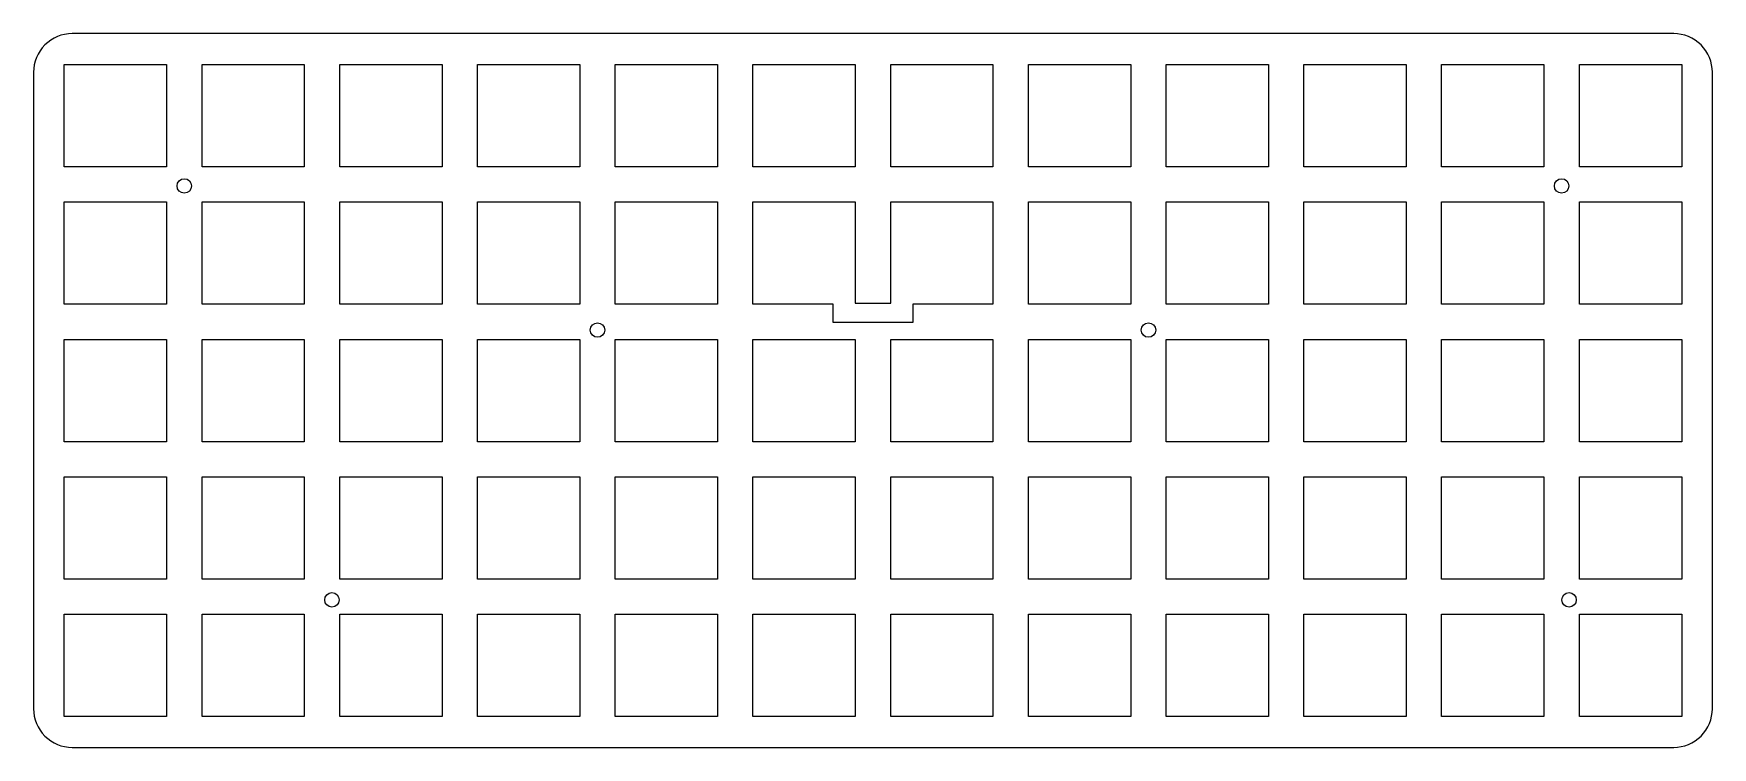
# Model space of a CAD drawing. Header units: millimetres. Extents: x -102 to 130, y -48 to 50.
import ezdxf

# ---------------------------------------------------------------- set-up
doc = ezdxf.new("R2010")
doc.units = ezdxf.units.MM
doc.layers.get('0').update_dxf_attribs({"linetype": 'CONTINUOUS'})

msp = doc.modelspace()

# ---------------------------------------------------------------- linework, layer by layer
msp.add_lwpolyline([(-102.33, -42.87, 0.414214), (-96.98, -48.22), (124.52, -48.22, 0.414214), (129.87, -42.87), (129.87, 45.09, 0.414214), (124.52, 50.44), (-96.98, 50.44, 0.414214), (-102.33, 45.09)], format="xyb", close=True)
for points in [[(-83.93, 46.18), (-83.93, 32.03), (-98.08, 32.03), (-98.08, 46.18)], [(-64.88, 46.18), (-64.88, 32.03), (-79.03, 32.03), (-79.03, 46.18)], [(-45.83, 46.18), (-45.83, 32.03), (-59.98, 32.03), (-59.98, 46.18)], [(-26.78, 46.18), (-26.78, 32.03), (-40.93, 32.03), (-40.93, 46.18)], [(-7.73, 46.18), (-7.73, 32.03), (-21.88, 32.03), (-21.88, 46.18)], [(11.32, 46.18), (11.32, 32.03), (-2.83, 32.03), (-2.83, 46.18)], [(30.37, 46.18), (30.37, 32.03), (16.22, 32.03), (16.22, 46.18)], [(49.42, 46.18), (49.42, 32.03), (35.27, 32.03), (35.27, 46.18)], [(68.47, 46.18), (68.47, 32.03), (54.32, 32.03), (54.32, 46.18)], [(87.52, 46.18), (87.52, 32.03), (73.37, 32.03), (73.37, 46.18)], [(106.57, 46.18), (106.57, 32.03), (92.42, 32.03), (92.42, 46.18)], [(125.62, 46.18), (125.62, 32.03), (111.47, 32.03), (111.47, 46.18)], [(-83.93, 27.18), (-83.93, 13.03), (-98.08, 13.03), (-98.08, 27.18)], [(-64.88, 27.18), (-64.88, 13.03), (-79.03, 13.03), (-79.03, 27.18)], [(-45.83, 27.18), (-45.83, 13.03), (-59.98, 13.03), (-59.98, 27.18)], [(-26.78, 27.18), (-26.78, 13.03), (-40.93, 13.03), (-40.93, 27.18)], [(-7.73, 27.18), (-7.73, 13.03), (-21.88, 13.03), (-21.88, 27.18)], [(11.32, 13.19), (16.22, 13.19), (16.22, 27.18), (30.37, 27.18), (30.37, 13.03), (19.27, 13.03), (19.27, 10.49), (8.27, 10.49), (8.27, 13.03), (-2.83, 13.03), (-2.83, 27.18), (11.32, 27.18)], [(49.42, 27.18), (49.42, 13.03), (35.27, 13.03), (35.27, 27.18)], [(68.47, 27.18), (68.47, 13.03), (54.32, 13.03), (54.32, 27.18)], [(87.52, 27.18), (87.52, 13.03), (73.37, 13.03), (73.37, 27.18)], [(106.57, 27.18), (106.57, 13.03), (92.42, 13.03), (92.42, 27.18)], [(125.62, 27.18), (125.62, 13.03), (111.47, 13.03), (111.47, 27.18)], [(-83.93, 8.18), (-83.93, -5.97), (-98.08, -5.97), (-98.08, 8.18)], [(-64.88, 8.18), (-64.88, -5.97), (-79.03, -5.97), (-79.03, 8.18)], [(-45.83, 8.18), (-45.83, -5.97), (-59.98, -5.97), (-59.98, 8.18)], [(-26.78, 8.18), (-26.78, -5.97), (-40.93, -5.97), (-40.93, 8.18)], [(-7.73, 8.18), (-7.73, -5.97), (-21.88, -5.97), (-21.88, 8.18)], [(11.32, 8.18), (11.32, -5.97), (-2.83, -5.97), (-2.83, 8.18)], [(30.37, 8.18), (30.37, -5.97), (16.22, -5.97), (16.22, 8.18)], [(49.42, 8.18), (49.42, -5.97), (35.27, -5.97), (35.27, 8.18)], [(68.47, 8.18), (68.47, -5.97), (54.32, -5.97), (54.32, 8.18)], [(87.52, 8.18), (87.52, -5.97), (73.37, -5.97), (73.37, 8.18)], [(106.57, 8.18), (106.57, -5.97), (92.42, -5.97), (92.42, 8.18)], [(125.62, 8.18), (125.62, -5.97), (111.47, -5.97), (111.47, 8.18)], [(-83.93, -10.82), (-83.93, -24.97), (-98.08, -24.97), (-98.08, -10.82)], [(-64.88, -10.82), (-64.88, -24.97), (-79.03, -24.97), (-79.03, -10.82)], [(-45.83, -10.82), (-45.83, -24.97), (-59.98, -24.97), (-59.98, -10.82)], [(-26.78, -10.82), (-26.78, -24.97), (-40.93, -24.97), (-40.93, -10.82)], [(-7.73, -10.82), (-7.73, -24.97), (-21.88, -24.97), (-21.88, -10.82)], [(11.32, -10.82), (11.32, -24.97), (-2.83, -24.97), (-2.83, -10.82)], [(30.37, -10.82), (30.37, -24.97), (16.22, -24.97), (16.22, -10.82)], [(49.42, -10.82), (49.42, -24.97), (35.27, -24.97), (35.27, -10.82)], [(68.47, -10.82), (68.47, -24.97), (54.32, -24.97), (54.32, -10.82)], [(87.52, -10.82), (87.52, -24.97), (73.37, -24.97), (73.37, -10.82)], [(106.57, -10.82), (106.57, -24.97), (92.42, -24.97), (92.42, -10.82)], [(125.62, -10.82), (125.62, -24.97), (111.47, -24.97), (111.47, -10.82)], [(-83.93, -29.82), (-83.93, -43.97), (-98.08, -43.97), (-98.08, -29.82)], [(-64.88, -29.82), (-64.88, -43.97), (-79.03, -43.97), (-79.03, -29.82)], [(-45.83, -29.82), (-45.83, -43.97), (-59.98, -43.97), (-59.98, -29.82)], [(-26.78, -29.82), (-26.78, -43.97), (-40.93, -43.97), (-40.93, -29.82)], [(-7.73, -29.82), (-7.73, -43.97), (-21.88, -43.97), (-21.88, -29.82)], [(11.32, -29.82), (11.32, -43.97), (-2.83, -43.97), (-2.83, -29.82)], [(30.37, -29.82), (30.37, -43.97), (16.22, -43.97), (16.22, -29.82)], [(49.42, -29.82), (49.42, -43.97), (35.27, -43.97), (35.27, -29.82)], [(68.47, -29.82), (68.47, -43.97), (54.32, -43.97), (54.32, -29.82)], [(87.52, -29.82), (87.52, -43.97), (73.37, -43.97), (73.37, -29.82)], [(106.57, -29.82), (106.57, -43.97), (92.42, -43.97), (92.42, -29.82)], [(125.62, -29.82), (125.62, -43.97), (111.47, -43.97), (111.47, -29.82)]]:
    msp.add_lwpolyline(points, close=True)
for centre in [(-81.48, 29.38), (109.02, 29.38), (-24.33, 9.47), (51.87, 9.47), (-61.06, -27.83), (110.05, -27.83)]:
    msp.add_circle(centre, 1)

doc.saveas('drawing.dxf')
